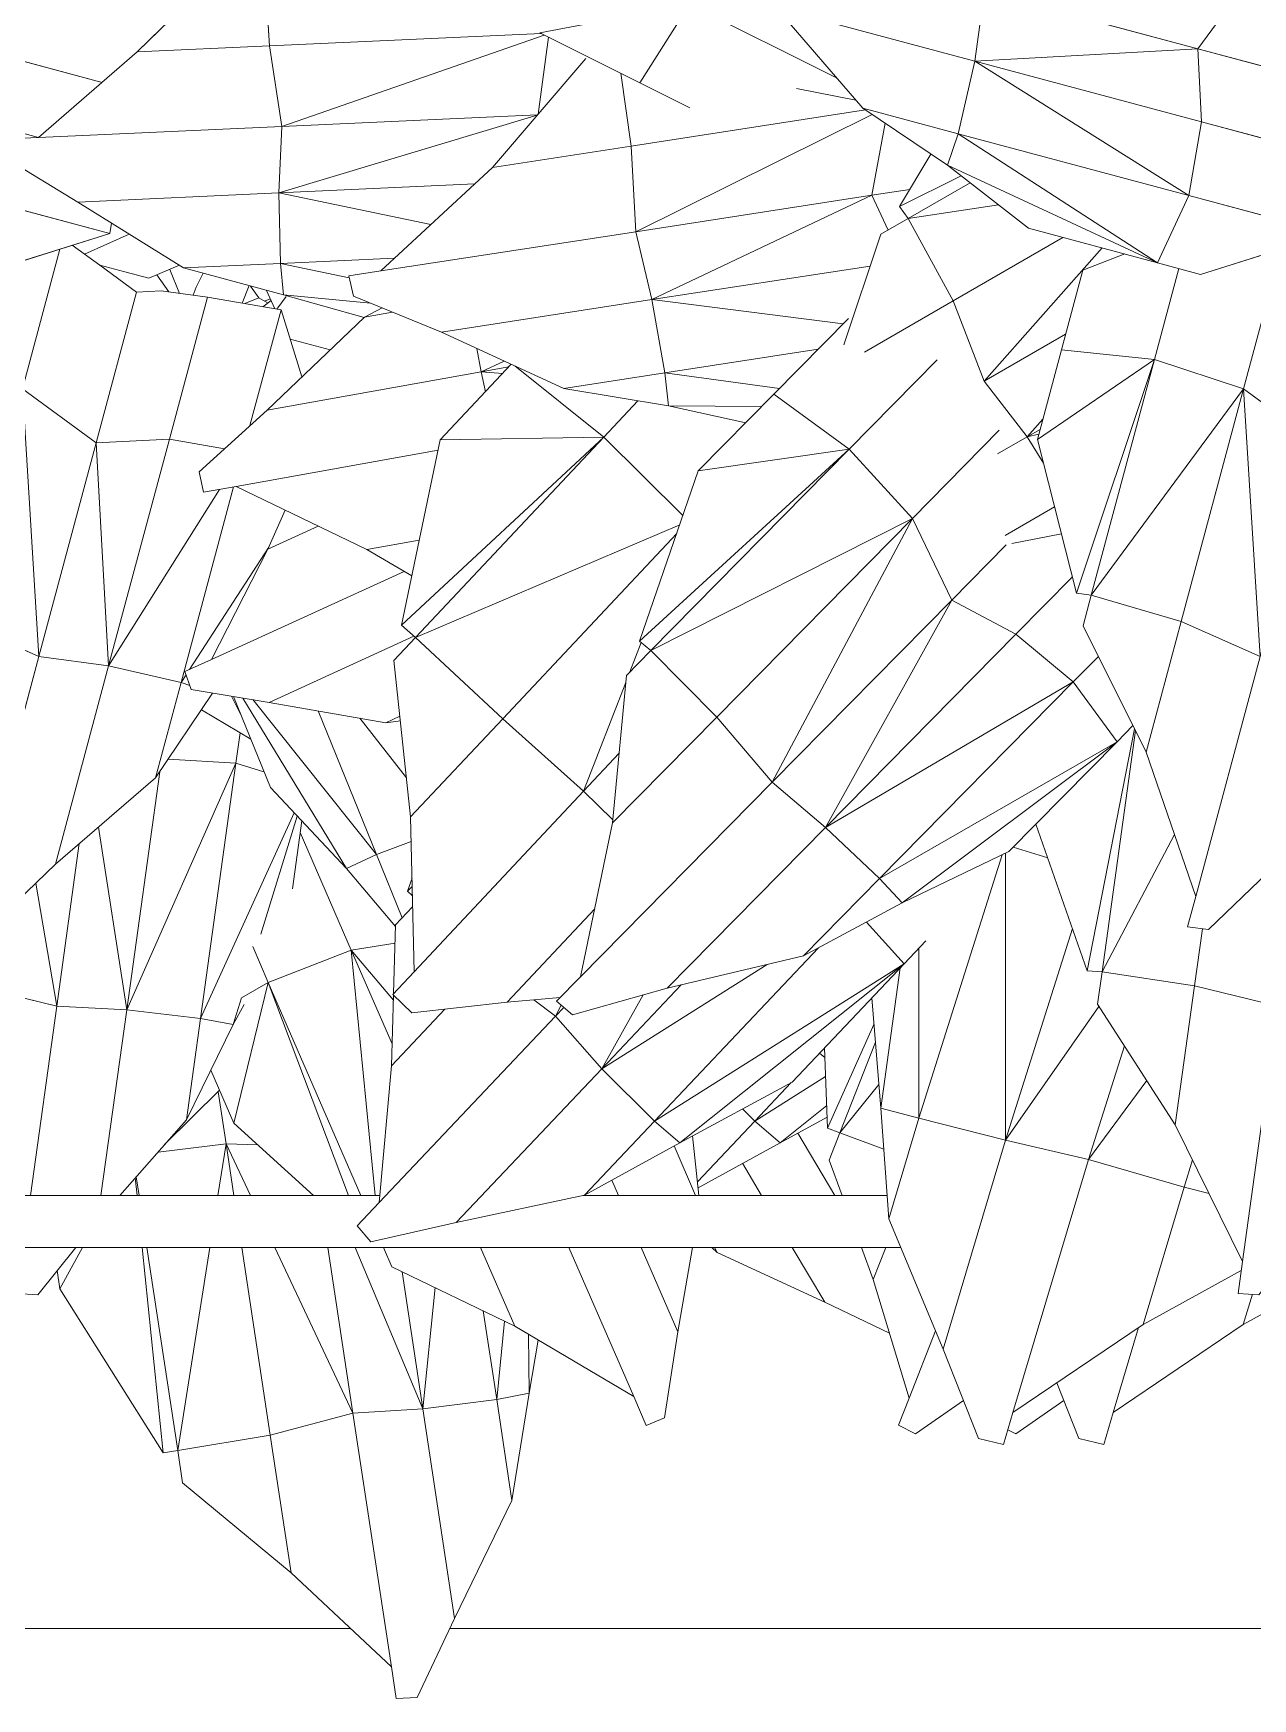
# Model space of a CAD drawing. Header units: inches. Extents: x 1 to 4284, y -575 to 745.
# Drawn here: x 1611.41 to 1623.12, y 168.31 to 184.31 of the extents above; entities that cross this region are included whole.
import ezdxf

# ---------------------------------------------------------------- set-up
doc = ezdxf.new("R2010")
doc.units = ezdxf.units.IN
doc.header["$MEASUREMENT"] = 0
for name, color, linetype, lineweight in [('I-WALL', 2, 'Continuous', 13), ('Plant-hosta', 7, 'Continuous', 9), ('Q-CASE', 31, 'Continuous', 9)]:
    doc.layers.add(name, color=color, linetype=linetype, lineweight=lineweight)

# ---------------------------------------------------------------- blocks, each defined once
blk = doc.blocks.new('BENCH _ PLANTER - BENCH _ PLANTER-2440482-New Construction - Tel_Data_Elec Plan')
at = {"layer": 'Q-CASE', "lineweight": 13}
for p, q in [((-574.05, 168.989), (-556.233, 168.989)), ((-555.277, 168.989), (-544.507, 168.989))]:
    blk.add_line(p, q, dxfattribs=at)
blk = doc.blocks.new('Untitled_dwg-V24-New Construction - Tel_Data_Elec Plan')
at = {"layer": 'Plant-hosta'}
for p, q in [((-4.584, 11.877), (-4.795, 11.342)), ((-4.584, 11.877), (-4.345, 11.933)), ((-4.345, 11.933), (-4.254, 11.627)), ((-5.189, 11.83), (-5.265, 11.792)), ((-5.189, 11.83), (-4.728, 11.512)), ((-4.254, 11.627), (-3.005, 10.782)), ((-4.01, 10.811), (-4.254, 11.627)), ((-3.005, 10.782), (-4.254, 11.627)), ((-2.575, 10.545), (-3.005, 10.782)), ((-2.918, 10.491), (-3.005, 10.782)), ((-7.453, 9.035), (-8.24, 9.468)), ((-8.24, 9.468), (-7.453, 9.035)), ((-8.246, 9.41), (-7.695, 8.827)), ((-7.695, 8.827), (-8.246, 9.41)), ((-7.453, 9.035), (-7.695, 8.827)), ((-7.453, 9.035), (-7.001, 8.791)), ((-7.005, 8.678), (-7.453, 9.035)), ((-7.453, 9.035), (-7.001, 8.791)), ((-7.813, 8.71), (-7.695, 8.827)), ((-7.813, 8.71), (-7.695, 8.827)), ((-7.347, 8.458), (-7.695, 8.827)), ((-7.016, 8.399), (-7.695, 8.827)), ((-7.347, 8.458), (-7.695, 8.827)), ((-7.695, 8.827), (-7.016, 8.399))]:
    blk.add_line(p, q, dxfattribs=at)
at = {"layer": 'Plant-hosta', "flags": 128}
for points in [[(-4.01, 10.811), (-4.254, 11.627), (-4.345, 11.933), (-4.584, 11.877), (-4.795, 11.342)], [(-5.265, 11.792), (-5.189, 11.83), (-4.728, 11.512)], [(-2.918, 10.491), (-3.005, 10.782), (-2.575, 10.545)], [(-7.005, 8.678), (-7.453, 9.035), (-7.695, 8.827)]]:
    blk.add_lwpolyline(points, dxfattribs=at)
blk = doc.blocks.new('Untitled_dwg-V30-New Construction - Tel_Data_Elec Plan')
at = {"layer": 'Plant-hosta'}
for p, q in [((-4.584, 11.877), (-4.924, 11.017)), ((-4.584, 11.877), (-4.345, 11.933)), ((-4.345, 11.933), (-4.254, 11.627)), ((-5.189, 11.83), (-5.352, 11.749)), ((-5.25, 11.488), (-5.352, 11.749)), ((-5.189, 11.83), (-4.728, 11.512)), ((-4.254, 11.627), (-3.005, 10.782)), ((-3.529, 9.197), (-4.254, 11.627)), ((-3.005, 10.782), (-4.254, 11.627)), ((-5.25, 11.488), (-5.596, 10.349)), ((-5.596, 10.349), (-5.25, 11.488)), ((-4.997, 10.843), (-5.25, 11.488)), ((-4.924, 11.017), (-5.446, 9.766)), ((-4.924, 11.017), (-5.446, 9.766)), ((-4.325, 9.01), (-4.924, 11.017)), ((-2.063, 10.262), (-3.005, 10.782)), ((-2.611, 9.461), (-3.005, 10.782)), ((-1.892, 10.495), (-2.093, 10.484)), ((-2.051, 10.175), (-2.093, 10.484)), ((-5.596, 10.349), (-5.71, 10.041)), ((-5.596, 10.349), (-5.71, 10.041)), ((-5.596, 10.349), (-5.476, 10.041)), ((-5.476, 10.041), (-5.596, 10.349)), ((-2.051, 10.175), (-2.695, 8.862)), ((-2.695, 8.862), (-2.051, 10.175)), ((-1.71, 7.722), (-2.051, 10.175)), ((-10.419, 9.986), (-10.553, 9.835)), ((-10.419, 9.986), (-9.6, 9.802)), ((-10.34, 9.61), (-10.553, 9.835)), ((-9.6, 9.802), (-8.368, 9.539)), ((-9.6, 9.802), (-8.202, 8.324)), ((-9.6, 9.802), (-8.368, 9.539)), ((-5.446, 9.766), (-5.523, 8.702)), ((-5.158, 8.8), (-5.446, 9.766)), ((-10.34, 9.61), (-10.223, 8.295)), ((-8.646, 7.82), (-10.34, 9.61)), ((-10.223, 8.295), (-10.34, 9.61)), ((-7.453, 9.035), (-8.368, 9.539)), ((-8.368, 9.539), (-7.695, 8.827)), ((-5.895, 9.541), (-6.02, 9.203)), ((-5.895, 9.541), (-6.02, 9.203)), ((-3.529, 9.197), (-2.611, 9.461)), ((-2.611, 9.461), (-3.529, 9.197)), ((-2.611, 9.461), (-2.37, 9.524)), ((-2.529, 9.2), (-2.611, 9.461)), ((-2.529, 9.2), (-2.611, 9.461)), ((-5.916, 8.939), (-6.02, 9.203)), ((-3.529, 9.197), (-4.325, 9.01)), ((-4.325, 9.01), (-3.529, 9.197)), ((-2.97, 8.436), (-3.529, 9.197)), ((-3.529, 9.197), (-3.184, 8.105)), ((-3.184, 8.105), (-3.529, 9.197)), ((-3.529, 9.197), (-2.97, 8.436)), ((-7.453, 9.035), (-7.695, 8.827)), ((-7.453, 9.035), (-6.375, 8.453)), ((-5.3, 7.316), (-7.453, 9.035)), ((-7.453, 9.035), (-6.375, 8.453)), ((-5.916, 8.939), (-5.494, 9.097)), ((-4.325, 9.01), (-5.158, 8.8)), ((-4.325, 9.01), (-4.327, 6.255)), ((-3.429, 7.725), (-4.325, 9.01)), ((-4.325, 9.01), (-3.682, 6.978)), ((-3.429, 7.725), (-4.325, 9.01)), ((-8.202, 8.324), (-7.695, 8.827)), ((-6.121, 7.162), (-7.695, 8.827)), ((-5.3, 7.316), (-7.695, 8.827)), ((-6.121, 7.162), (-7.695, 8.827)), ((-7.695, 8.827), (-5.3, 7.316)), ((-6.064, 8.125), (-6.035, 8.894)), ((-5.916, 8.939), (-6.035, 8.894)), ((-5.916, 8.939), (-6.035, 8.894)), ((-5.589, 7.901), (-6.035, 8.894)), ((-5.541, 8.475), (-5.916, 8.939)), ((-5.575, 8.068), (-5.916, 8.939)), ((-5.916, 8.939), (-5.541, 8.475)), ((-5.575, 8.068), (-5.916, 8.939)), ((-5.158, 8.8), (-5.523, 8.702)), ((-5.523, 8.702), (-5.158, 8.8)), ((-4.357, 6.269), (-5.158, 8.8)), ((-5.157, 7.166), (-5.158, 8.8)), ((-4.357, 6.269), (-5.158, 8.8)), ((-2.695, 8.862), (-3.443, 7.705)), ((-2.695, 8.862), (-2.51, 7.529)), ((-5.523, 8.702), (-5.61, 7.644)), ((-5.338, 7.356), (-5.523, 8.702)), ((-5.338, 7.356), (-5.523, 8.702)), ((-8.646, 7.82), (-8.202, 8.324)), ((-8.646, 7.82), (-8.202, 8.324)), ((-7.805, 7.616), (-8.202, 8.324)), ((-8.202, 8.324), (-6.613, 7.323)), ((-8.202, 8.324), (-7.441, 7.519)), ((-6.613, 7.323), (-8.202, 8.324)), ((-8.202, 8.324), (-7.441, 7.519)), ((-5.3, 7.316), (-6.375, 8.453)), ((-6.375, 8.453), (-5.3, 7.316)), ((-10.202, 7.618), (-10.223, 8.295)), ((-9.71, 7.753), (-10.223, 8.295)), ((-10.027, 7.789), (-10.21, 7.611)), ((-10.027, 7.789), (-9.111, 7.685)), ((-9.111, 7.685), (-8.603, 7.64)), ((-9.111, 7.685), (-8.27, 6.788)), ((-9.111, 7.685), (-8.603, 7.64)), ((-8.646, 7.82), (-8.854, 7.662)), ((-8.646, 7.82), (-8.854, 7.662)), ((-8.593, 7.714), (-8.646, 7.82)), ((-8.567, 7.736), (-8.646, 7.82)), ((-8.484, 7.806), (-8.637, 7.676)), ((-8.484, 7.806), (-7.574, 7.551)), ((-3.399, 7.392), (-3.443, 7.705)), ((-3.443, 7.705), (-3.399, 7.392)), ((-1.71, 7.722), (-2.51, 7.529)), ((-10.005, 7.393), (-10.21, 7.611)), ((-10.182, 6.943), (-10.202, 7.603)), ((-10.202, 7.603), (-10.182, 6.943)), ((-8.406, 7.441), (-8.637, 7.676)), ((-7.574, 7.551), (-6.267, 7.241)), ((-7.574, 7.551), (-6.055, 6.008)), ((-7.574, 7.551), (-6.267, 7.241)), ((-3.399, 7.392), (-2.51, 7.529)), ((-2.434, 6.981), (-2.51, 7.529)), ((-2.51, 7.529), (-2.434, 6.981)), ((-10.005, 7.393), (-10.038, 5.906)), ((-10.038, 5.906), (-10.005, 7.393)), ((-8.378, 5.658), (-10.005, 7.393)), ((-8.406, 7.441), (-8.099, 5.963)), ((-6.566, 5.573), (-8.406, 7.441)), ((-8.099, 5.963), (-8.406, 7.441)), ((-4.033, 5.974), (-3.54, 7.385)), ((-3.399, 7.392), (-3.54, 7.385)), ((-3.399, 7.392), (-3.54, 7.385)), ((-3.086, 5.061), (-3.54, 7.385)), ((-2.704, 6.073), (-3.399, 7.392)), ((-3.078, 5.077), (-3.399, 7.392)), ((-2.704, 6.073), (-3.399, 7.392)), ((-3.078, 5.077), (-3.399, 7.392)), ((-5.318, 6.731), (-6.267, 7.241)), ((-6.267, 7.241), (-5.536, 6.498)), ((-5.66, 6.915), (-5.3, 7.316)), ((-5.3, 7.316), (-5.092, 7.096)), ((-10.182, 6.943), (-10.019, 6.77)), ((-10.182, 6.943), (-10.019, 6.77)), ((-2.377, 6.988), (-2.577, 6.962)), ((-2.499, 6.671), (-2.577, 6.962)), ((-2.377, 6.988), (-1.723, 6.359)), ((-5.318, 6.731), (-5.536, 6.498)), ((-5.318, 6.731), (-4.294, 6.239)), ((-3.254, 5.183), (-5.318, 6.731)), ((-5.318, 6.731), (-4.294, 6.239)), ((-10.021, 6.664), (-10.069, 6.618)), ((-10.021, 6.664), (-10.069, 6.618)), ((-10.025, 6.494), (-10.069, 6.618)), ((-10.023, 6.574), (-10.069, 6.618)), ((-2.499, 6.671), (-2.975, 5.283)), ((-2.975, 5.283), (-2.499, 6.671)), ((-1.881, 4.364), (-2.499, 6.671)), ((-6.055, 6.008), (-5.536, 6.498)), ((-6.055, 6.008), (-5.536, 6.498)), ((-3.675, 4.609), (-5.536, 6.498)), ((-3.254, 5.183), (-5.536, 6.498)), ((-5.536, 6.498), (-3.254, 5.183)), ((-3.919, 6.3), (-4.253, 6.197)), ((-4.253, 6.197), (-3.919, 6.3)), ((-3.254, 5.183), (-4.294, 6.239)), ((-8.378, 5.658), (-8.096, 5.933)), ((-7.966, 4.546), (-8.099, 5.963)), ((-7.099, 4.947), (-8.099, 5.963)), ((-8.099, 5.963), (-7.966, 4.546)), ((-6.566, 5.573), (-6.055, 6.008)), ((-4.842, 3.822), (-6.055, 6.008)), ((-6.055, 6.008), (-3.675, 4.609)), ((-6.055, 6.008), (-4.225, 4.15)), ((-3.675, 4.609), (-6.055, 6.008)), ((-6.055, 6.008), (-4.225, 4.15)), ((-10.038, 5.906), (-10.198, 4.404)), ((-10.038, 5.906), (-9.153, 4.964)), ((-8.378, 5.658), (-9.153, 4.964)), ((-9.153, 4.964), (-8.378, 5.658)), ((-7.973, 4.614), (-8.378, 5.658)), ((-8.036, 5.294), (-8.378, 5.658)), ((-8.036, 5.294), (-8.378, 5.658)), ((-6.566, 5.573), (-7.099, 4.947)), ((-5.22, 3.04), (-6.566, 5.573)), ((-4.842, 3.822), (-6.566, 5.573)), ((-5.22, 3.04), (-6.566, 5.573)), ((-2.975, 5.283), (-3.581, 4.07)), ((-2.975, 5.283), (-3.581, 4.07)), ((-2.975, 5.283), (-2.639, 4.029)), ((-3.675, 4.609), (-3.254, 5.183)), ((-3.102, 5.029), (-3.254, 5.183)), ((-3.102, 5.029), (-3.254, 5.183)), ((-11.397, 4.805), (-10.277, 5.001)), ((-11.397, 4.805), (-10.277, 5.001)), ((-10.136, 4.984), (-10.277, 5.001)), ((-10.277, 5.001), (-10.141, 4.939)), ((-9.991, 4.183), (-9.153, 4.964)), ((-7.483, 3.183), (-9.153, 4.964)), ((-7.483, 3.183), (-9.153, 4.964)), ((-12.145, 4.682), (-11.397, 4.805)), ((-11.397, 4.805), (-10.007, 4.169)), ((-10.007, 4.169), (-11.397, 4.805)), ((-7.099, 4.947), (-7.732, 4.307)), ((-5.22, 3.04), (-7.099, 4.947)), ((-12.145, 4.682), (-12.205, 4.51)), ((-11.951, 4.394), (-12.205, 4.51)), ((-7.966, 4.546), (-7.732, 4.307)), ((-7.824, 4.231), (-7.933, 4.512)), ((-7.933, 4.512), (-7.824, 4.231)), ((-3.675, 4.609), (-4.225, 4.15)), ((-3.675, 4.609), (-3.434, 4.365)), ((-3.675, 4.609), (-3.434, 4.365)), ((-11.951, 4.394), (-11.408, 3.333)), ((-10.101, 3.547), (-11.951, 4.394)), ((-11.408, 3.333), (-11.951, 4.394)), ((-9.991, 4.183), (-10.198, 4.404)), ((-10.198, 4.404), (-9.991, 4.183)), ((-1.881, 4.364), (-2.639, 4.029)), ((-2.04, 1.794), (-1.881, 4.364)), ((-9.991, 4.183), (-10.125, 4.065)), ((-9.991, 4.183), (-10.125, 4.065)), ((-7.454, 3.099), (-9.991, 4.183)), ((-8.184, 2.257), (-9.991, 4.183)), ((-9.991, 4.183), (-7.454, 3.099)), ((-7.732, 4.307), (-7.841, 4.217)), ((-7.276, 2.582), (-7.841, 4.217)), ((-5.827, 2.373), (-7.841, 4.217)), ((-5.22, 3.04), (-7.732, 4.307)), ((-5.827, 2.373), (-7.732, 4.307)), ((-5.22, 3.04), (-7.732, 4.307)), ((-9.754, 2.285), (-10.125, 4.065)), ((-8.184, 2.257), (-10.125, 4.065)), ((-4.842, 3.822), (-4.225, 4.15)), ((-3.682, 3.599), (-4.225, 4.15)), ((-3.503, 3.776), (-3.581, 4.07)), ((-3.503, 3.776), (-2.639, 4.029)), ((-2.04, 1.794), (-2.639, 4.029)), ((-5.22, 3.04), (-4.842, 3.822)), ((-4.842, 3.822), (-4.32, 3.293)), ((-4.32, 3.293), (-4.842, 3.822)), ((-4.019, 2.281), (-3.643, 3.755)), ((-3.503, 3.776), (-3.643, 3.755)), ((-3.503, 3.776), (-3.643, 3.755)), ((-2.896, 1.511), (-3.643, 3.755)), ((-2.04, 1.794), (-3.503, 3.776)), ((-2.896, 1.511), (-3.503, 3.776)), ((-10.026, 3.591), (-10.458, 3.337)), ((-10.458, 3.337), (-10.026, 3.591)), ((-11.715, 2.731), (-10.458, 3.337)), ((-11.244, 2.958), (-11.408, 3.333)), ((-10.925, 3.112), (-11.408, 3.333)), ((-9.955, 3.247), (-10.458, 3.337)), ((-4.329, 3.201), (-3.854, 2.927)), ((-3.854, 2.927), (-4.329, 3.201)), ((-3.788, 3.185), (-4.265, 3.278)), ((-4.265, 3.278), (-3.788, 3.185)), ((-5.22, 3.04), (-5.827, 2.373)), ((-5.22, 3.04), (-4.385, 2.192)), ((-7.424, 3.011), (-8.184, 2.257)), ((-8.184, 2.257), (-7.424, 3.011)), ((-12.028, 2.787), (-12.068, 2.591)), ((-12.028, 2.787), (-11.715, 2.731)), ((-9.775, 2.383), (-11.715, 2.731)), ((-11.416, 1.997), (-12.068, 2.591)), ((-6.551, 1.846), (-7.276, 2.582)), ((-5.827, 2.373), (-7.276, 2.582)), ((-4.402, 2.419), (-4.119, 2.256)), ((-4.119, 2.256), (-4.402, 2.419)), ((-4.119, 2.256), (-3.961, 2.508)), ((-4.119, 2.256), (-3.961, 2.508)), ((-9.072, 1.557), (-9.754, 2.285)), ((-8.184, 2.257), (-9.754, 2.285)), ((-8.184, 2.257), (-9.036, 1.574)), ((-9.036, 1.574), (-8.184, 2.257)), ((-7.857, 1.908), (-8.184, 2.257)), ((-5.827, 2.373), (-6.551, 1.846)), ((-4.981, 1.515), (-5.827, 2.373)), ((-4.981, 1.515), (-5.827, 2.373)), ((-4.529, 1.719), (-4.119, 2.256)), ((-4.529, 1.719), (-4.119, 2.256)), ((-3.967, 2.086), (-4.119, 2.256)), ((-4.119, 2.256), (-4.005, 2.23)), ((-4.119, 2.256), (-3.993, 2.183)), ((-3.967, 2.086), (-4.119, 2.256)), ((-3.788, 1.42), (-4.019, 2.281)), ((-2.896, 1.511), (-4.019, 2.281)), ((-2.04, 1.794), (-1.331, 2.312)), ((-7.561, 1.957), (-6.819, 2.119)), ((-11.416, 1.997), (-10.48, 1.104)), ((-11.416, 1.997), (-9.36, 1.629)), ((-11.416, 1.997), (-10.48, 1.104)), ((-7.561, 1.957), (-8.568, 1.79)), ((-7.561, 1.957), (-7.596, 1.64)), ((-6.666, 1.964), (-7.561, 1.957)), ((-9.742, 1.249), (-8.568, 1.79)), ((-9.742, 1.249), (-8.568, 1.79)), ((-9.32, 1.822), (-9.36, 1.629)), ((-8.568, 1.79), (-7.596, 1.64)), ((-6.495, 1.79), (-7.596, 1.64)), ((-7.596, 1.64), (-6.495, 1.79)), ((-5.833, 1.117), (-6.551, 1.846)), ((-2.04, 1.794), (-2.896, 1.511)), ((-2.04, 1.794), (-1.68, 0.451)), ((-2.04, 1.794), (-1.68, 0.451)), ((-9.36, 1.629), (-9.401, 1.406)), ((-9.154, 1.645), (-9.36, 1.629)), ((-9.154, 1.645), (-9.36, 1.629)), ((-9.36, 1.629), (-9.094, 1.581)), ((-9.36, 1.629), (-9.139, 1.527)), ((-7.721, 0.937), (-7.596, 1.64)), ((-6.124, 1.413), (-7.596, 1.64)), ((-6.124, 1.413), (-7.596, 1.64)), ((-4.529, 1.719), (-4.827, 0.947)), ((-4.529, 1.719), (-4.827, 0.947)), ((-3.398, 0.44), (-4.529, 1.719)), ((-3.748, 1.269), (-4.529, 1.719)), ((-3.398, 0.44), (-4.529, 1.719)), ((-4.529, 1.719), (-3.748, 1.269)), ((-2.896, 1.511), (-3.788, 1.42)), ((-2.896, 1.511), (-3.788, 1.42)), ((-2.662, 0.638), (-2.896, 1.511)), ((-2.662, 0.638), (-2.896, 1.511)), ((-5.523, 0.309), (-5.877, 1.371)), ((-5.877, 1.371), (-5.523, 0.309)), ((-4.827, 0.947), (-5.681, 1.44)), ((-3.583, 0.655), (-3.788, 1.42)), ((-10.586, 0.904), (-9.742, 1.249)), ((-9.742, 1.249), (-7.721, 0.937)), ((-7.721, 0.937), (-9.742, 1.249)), ((-7.721, 0.937), (-5.884, 1.169)), ((-11.26, 0.892), (-10.485, 1.109)), ((-11.26, 0.892), (-10.485, 1.109)), ((-10.423, 0.971), (-11.26, 0.892)), ((-10.48, 1.104), (-10.312, 1.016)), ((-10.213, 1.056), (-10.48, 1.104)), ((-11.26, 0.892), (-12.218, 0.632)), ((-11.26, 0.892), (-11.289, 0.589)), ((-10.586, 0.904), (-10.633, 0.709)), ((-7.877, 0.284), (-7.721, 0.937)), ((-5.61, -0.066), (-7.721, 0.937)), ((-7.721, 0.937), (-5.624, 0.614)), ((-4.827, 0.947), (-5.259, 0.157)), ((-3.775, 0.339), (-4.827, 0.947)), ((-4.827, 0.947), (-3.775, 0.339)), ((-10.628, 0.727), (-11.289, 0.589)), ((-11.289, 0.589), (-10.628, 0.727)), ((-10.325, 0.661), (-10.633, 0.709)), ((-10.325, 0.661), (-9.252, -0.332)), ((-7.877, 0.284), (-10.325, 0.661)), ((-9.252, -0.332), (-10.325, 0.661)), ((-3.181, 0.498), (-3.583, 0.655)), ((-2.866, 0.583), (-2.452, 0.694)), ((-1.202, 0.301), (-2.452, 0.694)), ((-13.234, -0.001), (-12.218, 0.632)), ((-13.234, -0.001), (-12.218, 0.632)), ((-12.218, 0.632), (-11.289, 0.589)), ((-11.303, -0.089), (-11.289, 0.589)), ((-11.303, -0.089), (-11.289, 0.589)), ((-10.194, 0.54), (-11.289, 0.589)), ((-10.194, 0.54), (-11.289, 0.589)), ((-2.866, 0.583), (-4.884, -0.355)), ((-2.866, 0.583), (-4.78, -0.657)), ((-4.78, -0.657), (-2.866, 0.583)), ((-2.866, 0.583), (-4.104, 0.251)), ((-4.104, 0.251), (-2.866, 0.583)), ((-2.566, -0.064), (-2.866, 0.583)), ((-11.303, -0.089), (-9.844, 0.216)), ((-9.844, 0.216), (-11.303, -0.089)), ((-7.877, 0.284), (-7.922, -0.538)), ((-7.922, -0.538), (-7.877, 0.284)), ((-5.606, -0.842), (-7.877, 0.284)), ((-5.61, -0.066), (-7.877, 0.284)), ((-5.61, -0.066), (-5.453, 0.269)), ((-5.453, 0.269), (-5.61, -0.066)), ((-5.523, 0.309), (-5.259, 0.157)), ((-4.884, -0.355), (-4.104, 0.251)), ((-2.566, -0.064), (-1.202, 0.301)), ((-5.259, 0.157), (-5.343, 0.043)), ((-5.043, -0.462), (-5.343, 0.043)), ((-4.752, -0.253), (-5.343, 0.043)), ((-4.666, -0.186), (-5.259, 0.157)), ((-4.393, 0.026), (-5.259, 0.157)), ((-4.393, 0.026), (-5.259, 0.157)), ((-13.234, -0.001), (-13.915, -0.416)), ((-13.234, -0.001), (-11.303, -0.089)), ((-8.822, -0.836), (-11.303, -0.089)), ((-11.274, -0.727), (-11.303, -0.089)), ((-11.303, -0.089), (-9.423, -0.174)), ((-11.303, -0.089), (-9.423, -0.174)), ((-8.822, -0.836), (-11.303, -0.089)), ((-5.481, -0.757), (-5.61, -0.066)), ((-5.61, -0.066), (-5.245, -0.122)), ((-5.245, -0.122), (-5.61, -0.066)), ((-2.566, -0.064), (-4.78, -0.657)), ((-2.566, -0.064), (-4.78, -0.657)), ((-4.62, -1.353), (-2.566, -0.064)), ((-2.566, -0.064), (-4.62, -1.353)), ((-2.566, -0.064), (-2.443, -0.77)), ((-8.357, -1.381), (-9.252, -0.332)), ((-7.922, -0.538), (-9.252, -0.332)), ((-7.922, -0.538), (-9.252, -0.332)), ((-9.252, -0.332), (-8.357, -1.381)), ((-4.884, -0.355), (-5.697, -0.903)), ((-4.78, -0.657), (-4.884, -0.355)), ((-1.078, -0.405), (-2.443, -0.77)), ((-13.907, -0.607), (-13.613, -0.621)), ((-13.613, -0.621), (-12.665, -1.442)), ((-11.274, -0.727), (-13.613, -0.621)), ((-7.922, -0.538), (-8.019, -1.237)), ((-8.019, -1.237), (-7.922, -0.538)), ((-5.67, -0.885), (-7.922, -0.538)), ((-5.67, -0.885), (-7.922, -0.538)), ((-11.274, -0.727), (-11.394, -1.5)), ((-8.756, -1.605), (-11.274, -0.727)), ((-8.82, -0.838), (-11.274, -0.727)), ((-4.78, -0.657), (-5.697, -0.903)), ((-4.62, -1.353), (-4.78, -0.657)), ((-4.62, -1.353), (-4.78, -0.657)), ((-4.62, -1.353), (-2.443, -0.77)), ((-2.478, -1.473), (-2.443, -0.77)), ((-8.714, -1.583), (-8.814, -0.845)), ((-8.814, -0.845), (-8.714, -1.583)), ((-7.356, -0.906), (-7.838, -1.147)), ((-7.838, -1.147), (-7.356, -0.906)), ((-6.525, -1.864), (-5.697, -0.903)), ((-6.525, -1.864), (-5.697, -0.903)), ((-5.763, -0.98), (-6.333, -1.092)), ((-6.333, -1.092), (-5.763, -0.98)), ((-2.478, -1.473), (-1.031, -1.085)), ((-7.838, -1.147), (-8.797, -1.625)), ((-7.359, -1.898), (-7.838, -1.147)), ((-7.359, -1.898), (-7.838, -1.147)), ((-5.948, -1.194), (-7.359, -1.898)), ((-5.948, -1.194), (-7.359, -1.898)), ((-6.525, -1.864), (-4.62, -1.353)), ((-4.62, -1.353), (-6.525, -1.864)), ((-2.478, -1.473), (-4.62, -1.353)), ((-4.53, -2.023), (-4.62, -1.353)), ((-4.53, -2.023), (-4.62, -1.353)), ((-2.478, -1.473), (-4.62, -1.353)), ((-11.745, -2.34), (-12.665, -1.442)), ((-11.394, -1.5), (-12.665, -1.442)), ((-11.394, -1.5), (-11.447, -2.353)), ((-8.783, -1.618), (-11.394, -1.5)), ((-8.783, -1.618), (-11.394, -1.5)), ((-2.478, -1.473), (-4.53, -2.023)), ((-1.96, -2.181), (-2.478, -1.473)), ((-2.478, -1.473), (-1.96, -2.181))]:
    blk.add_line(p, q, dxfattribs=at)
at = {"layer": 'Plant-hosta', "flags": 128}
for points in [[(-3.529, 9.197), (-4.254, 11.627), (-4.345, 11.933), (-4.584, 11.877), (-4.924, 11.017), (-4.325, 9.01)], [(-4.997, 10.843), (-5.25, 11.488), (-5.352, 11.749), (-5.189, 11.83), (-4.728, 11.512)], [(-2.37, 9.524), (-2.611, 9.461), (-3.005, 10.782), (-2.063, 10.262)], [(-1.039, 7.759), (-1.32, 9.785), (-1.892, 10.495), (-2.093, 10.484), (-2.051, 10.175), (-1.71, 7.722), (-2.51, 7.529)], [(-8.202, 8.324), (-9.6, 9.802), (-10.419, 9.986), (-10.553, 9.835), (-10.34, 9.61), (-8.646, 7.82)], [(-5.158, 8.8), (-5.446, 9.766), (-5.523, 8.702), (-5.61, 7.644)], [(-7.695, 8.827), (-8.368, 9.539), (-7.453, 9.035)], [(-6.02, 9.203), (-5.916, 8.939), (-5.494, 9.097)], [(-5.3, 7.316), (-7.453, 9.035), (-7.695, 8.827)], [(-4.325, 9.01), (-5.158, 8.8), (-5.158, 7.167)], [(-4.327, 6.255), (-4.327, 9.01), (-3.683, 6.978)], [(-7.805, 7.616), (-8.202, 8.324), (-7.695, 8.827)], [(-6.064, 8.125), (-6.035, 8.894), (-5.589, 7.901)], [(-3.399, 7.392), (-2.51, 7.529), (-2.695, 8.862), (-3.443, 7.705)], [(-9.71, 7.753), (-10.223, 8.295), (-10.202, 7.618)], [(-8.378, 5.658), (-10.005, 7.393), (-10.21, 7.611), (-10.027, 7.789), (-9.111, 7.685), (-8.27, 6.788)], [(-8.567, 7.736), (-8.646, 7.82), (-8.593, 7.714)], [(-6.566, 5.573), (-6.055, 6.008), (-7.574, 7.551), (-8.484, 7.806), (-8.637, 7.676), (-8.406, 7.441), (-6.566, 5.573), (-7.099, 4.947), (-5.22, 3.04)], [(-4.033, 5.974), (-3.54, 7.385), (-3.086, 5.061)], [(-4.294, 6.239), (-3.254, 5.183), (-5.318, 6.731), (-5.536, 6.498), (-6.267, 7.241), (-5.318, 6.731)], [(-5.092, 7.096), (-5.3, 7.316), (-5.66, 6.915)], [(-1.212, 4.454), (-1.723, 6.359), (-2.377, 6.988), (-2.577, 6.962), (-2.499, 6.671), (-1.881, 4.364), (-2.639, 4.029)], [(-10.025, 6.494), (-10.069, 6.618), (-10.023, 6.574)], [(-3.254, 5.183), (-3.675, 4.609), (-5.536, 6.498)], [(-8.096, 5.933), (-8.378, 5.658), (-7.973, 4.614)], [(-7.966, 4.546), (-7.732, 4.307), (-7.099, 4.947), (-8.099, 5.963)], [(-4.225, 4.15), (-4.842, 3.822), (-6.055, 6.008)], [(-9.991, 4.183), (-9.153, 4.964), (-10.038, 5.906), (-10.198, 4.404)], [(-6.566, 5.573), (-4.842, 3.822), (-5.22, 3.04)], [(-3.581, 4.07), (-3.503, 3.776), (-2.639, 4.029), (-2.975, 5.283)], [(-10.141, 4.939), (-10.277, 5.001), (-10.136, 4.984)], [(-11.397, 4.805), (-12.145, 4.682), (-12.205, 4.51), (-11.951, 4.394), (-10.101, 3.547)], [(-3.682, 3.599), (-4.225, 4.15), (-3.675, 4.609)], [(-2.639, 4.029), (-2.04, 1.794), (-1.881, 4.364), (-1.331, 2.312), (-2.04, 1.794), (-3.503, 3.776)], [(-9.754, 2.285), (-10.125, 4.065), (-8.184, 2.257), (-9.991, 4.183)], [(-7.276, 2.582), (-7.841, 4.217), (-5.827, 2.373), (-7.732, 4.307), (-7.841, 4.217)], [(-4.019, 2.281), (-3.643, 3.755), (-2.896, 1.511), (-3.503, 3.776)], [(-9.955, 3.247), (-10.458, 3.337), (-11.715, 2.731)], [(-10.925, 3.112), (-11.408, 3.333), (-11.244, 2.958)], [(-6.551, 1.846), (-7.276, 2.582), (-5.827, 2.373), (-5.22, 3.04), (-4.385, 2.192)], [(-9.36, 1.629), (-11.416, 1.997), (-12.068, 2.591), (-12.028, 2.787), (-11.715, 2.731), (-9.775, 2.383)], [(-7.857, 1.908), (-8.184, 2.257), (-9.754, 2.285), (-9.072, 1.557)], [(-5.827, 2.373), (-6.551, 1.846), (-5.833, 1.117)], [(-4.005, 2.23), (-4.119, 2.256), (-3.993, 2.183)], [(-3.788, 1.42), (-4.019, 2.281), (-2.896, 1.511), (-2.04, 1.794)], [(-7.596, 1.64), (-8.568, 1.79), (-7.561, 1.957), (-6.819, 2.119)], [(-6.666, 1.964), (-7.561, 1.957), (-7.596, 1.64)], [(-9.32, 1.822), (-9.36, 1.629), (-9.094, 1.581)], [(-9.139, 1.527), (-9.36, 1.629), (-9.401, 1.406)], [(-5.61, -0.066), (-7.721, 0.937), (-7.596, 1.64)], [(-5.523, 0.309), (-5.259, 0.157), (-4.827, 0.947), (-5.681, 1.44)], [(-3.788, 1.42), (-3.583, 0.655), (-3.181, 0.498)], [(-9.742, 1.249), (-10.586, 0.904), (-10.633, 0.709), (-10.325, 0.661), (-7.877, 0.284)], [(-5.884, 1.169), (-7.721, 0.937), (-5.624, 0.614)], [(-10.423, 0.971), (-11.26, 0.892), (-11.289, 0.589)], [(-10.213, 1.056), (-10.48, 1.104), (-10.312, 1.016)], [(-11.289, 0.589), (-12.218, 0.632), (-11.26, 0.892)], [(-5.606, -0.842), (-7.877, 0.284), (-7.721, 0.937)], [(-1.202, 0.301), (-2.452, 0.694), (-2.866, 0.583), (-2.566, -0.064)], [(-2.866, 0.583), (-4.884, -0.355), (-4.78, -0.657), (-5.697, -0.903), (-4.884, -0.355), (-4.104, 0.251)], [(-7.877, 0.284), (-5.61, -0.066), (-5.481, -0.757)], [(-1.078, -0.405), (-2.443, -0.77), (-2.566, -0.064), (-1.202, 0.301), (-1.078, -0.405), (-1.019, -0.85), (-1.031, -1.085), (-2.478, -1.473)], [(-4.666, -0.186), (-5.259, 0.157), (-5.343, 0.043)], [(-5.043, -0.462), (-5.343, 0.043), (-4.752, -0.253)], [(-11.394, -1.5), (-11.274, -0.727), (-11.303, -0.089), (-13.234, -0.001), (-13.915, -0.416), (-13.907, -0.607), (-13.613, -0.621)], [(-12.665, -1.442), (-13.613, -0.621), (-11.274, -0.727)], [(-8.756, -1.605), (-11.274, -0.727), (-8.82, -0.838)], [(-4.62, -1.353), (-2.443, -0.77), (-2.478, -1.473)], [(-7.838, -1.147), (-8.797, -1.625), (-7.359, -1.898), (-7.103, -2.465)], [(-11.447, -2.353), (-11.394, -1.5), (-12.665, -1.442), (-11.745, -2.34)], [(-4.195, -2.78), (-1.96, -2.181), (-4.53, -2.023), (-2.478, -1.473)]]:
    blk.add_lwpolyline(points, dxfattribs=at)
blk = doc.blocks.new('Untitled_dwg-V31-New Construction - Tel_Data_Elec Plan')
at = {"layer": 'Plant-hosta'}
for p, q in [((1.503, 14.069), (1.549, 14.375)), ((1.549, 14.375), (1.75, 14.363)), ((1.75, 14.363), (2.11, 13.604)), ((1.503, 14.069), (0.539, 13.167)), ((0.539, 13.167), (1.503, 14.069)), ((1.134, 11.632), (1.503, 14.069)), ((1.805, 11.592), (2.11, 13.604)), ((1.805, 11.592), (2.11, 13.604)), ((2.11, 13.604), (2.66, 12.471)), ((2.11, 13.604), (2.66, 12.471)), ((-0.502, 12.303), (0.539, 13.167)), ((0.539, 13.167), (-0.502, 12.303)), ((0.338, 11.843), (0.539, 13.167)), ((2.66, 12.471), (2.514, 11.503)), ((2.827, 11.44), (2.66, 12.471)), ((-0.502, 12.303), (-0.549, 11.992)), ((-1.68, 10.437), (-0.688, 12.014)), ((-0.889, 10.041), (-0.688, 12.014)), ((-0.549, 11.992), (-0.688, 12.014)), ((-0.549, 11.992), (-0.688, 12.014)), ((-0.844, 10.041), (-0.549, 11.992)), ((-0.844, 10.041), (-0.549, 11.992)), ((-0.242, 10.041), (-0.549, 11.992)), ((0.338, 11.843), (-0.549, 11.992)), ((-0.242, 10.041), (-0.549, 11.992)), ((0.066, 10.041), (0.338, 11.843)), ((0.338, 11.843), (0.066, 10.041)), ((1.134, 11.632), (0.338, 11.843)), ((3.83, 11.472), (3.95, 11.75)), ((3.95, 11.75), (4.127, 11.678)), ((4.253, 10.85), (4.127, 11.678)), ((0.385, 10.041), (1.134, 11.632)), ((0.385, 10.041), (1.134, 11.632)), ((1.134, 11.632), (0.894, 10.041)), ((1.134, 11.632), (0.894, 10.041)), ((1.134, 11.632), (1.805, 11.592)), ((1.134, 11.632), (1.805, 11.592)), ((1.154, 10.041), (1.805, 11.592)), ((1.805, 11.592), (1.606, 10.274)), ((1.805, 11.592), (1.923, 10.427)), ((1.805, 11.592), (2.514, 11.503)), ((2.385, 10.651), (2.514, 11.503)), ((2.385, 10.651), (2.514, 11.503)), ((2.59, 10.75), (2.514, 11.503)), ((2.827, 11.44), (2.514, 11.503)), ((2.514, 11.503), (2.59, 10.75)), ((2.689, 10.798), (3.83, 11.472)), ((2.821, 10.876), (2.827, 11.44)), ((2.827, 11.44), (2.913, 10.931)), ((2.827, 11.44), (2.913, 10.931)), ((3.208, 10.041), (3.83, 11.472)), ((2.689, 10.798), (1.508, 10.226)), ((2.689, 10.798), (2.36, 10.041)), ((3.901, 10.041), (4.253, 10.85)), ((4.253, 10.85), (4.395, 10.041)), ((4.253, 10.85), (4.395, 10.041)), ((5.664, 10.566), (6.286, 10.863)), ((5.664, 10.566), (6.286, 10.863)), ((5.664, 10.566), (4.633, 10.088)), ((5.664, 10.566), (4.633, 10.088)), ((5.664, 10.566), (5.353, 10.041)), ((5.353, 10.041), (5.664, 10.566)), ((-1.892, 10.495), (-2.093, 10.484)), ((-1.892, 10.495), (-1.527, 10.041)), ((-1.706, 10.264), (-1.68, 10.437)), ((-1.463, 10.041), (-1.68, 10.437)), ((1.508, 10.226), (1.427, 10.041)), ((4.633, 10.088), (4.58, 10.041)), ((4.633, 10.088), (4.605, 10.041)), ((-1.71, 7.722), (-1.963, 9.541)), ((-1.287, 9.541), (-1.039, 7.759)), ((-1.039, 7.759), (-1.287, 9.541)), ((-1.105, 9.541), (-0.465, 8.816)), ((-1.105, 9.541), (-0.465, 8.816)), ((-0.956, 9.372), (-0.939, 9.541)), ((-0.939, 9.541), (-0.956, 9.372)), ((-0.947, 9.362), (-0.92, 9.541)), ((-0.947, 9.362), (-0.92, 9.541)), ((-0.085, 9.045), (-0.163, 9.541)), ((-0.085, 9.045), (0.149, 9.541)), ((-0.085, 9.045), (-0.01, 9.541)), ((-0.01, 9.541), (-0.085, 9.045)), ((-0.085, 9.045), (0.149, 9.541)), ((-0.009, 8.847), (0.756, 9.541)), ((-0.009, 8.847), (0.756, 9.541)), ((0.321, 7.497), (1.21, 9.541)), ((0.321, 7.497), (1.091, 9.541)), ((1.118, 7.186), (1.346, 9.541)), ((3.62, 9.394), (3.684, 9.541)), ((3.62, 9.394), (3.684, 9.541)), ((4.423, 9.541), (4.217, 9.066)), ((4.217, 9.066), (4.423, 9.541)), ((4.456, 9.541), (4.396, 8.969)), ((4.456, 9.541), (4.396, 8.969)), ((5.058, 9.541), (4.875, 9.233)), ((4.875, 9.233), (5.058, 9.541)), ((5.406, 8.943), (5.76, 9.541)), ((5.76, 9.541), (5.406, 8.943)), ((-0.738, 9.125), (-0.085, 9.045)), ((-0.147, 8.531), (-0.675, 9.053)), ((-0.675, 9.053), (-0.147, 8.531)), ((-0.16, 8.545), (-0.085, 9.045)), ((-0.085, 9.045), (0.219, 9.054)), ((-0.016, 7.899), (-0.465, 8.816)), ((-0.465, 8.816), (-0.33, 7.841)), ((-0.231, 8.337), (-0.009, 8.847)), ((0.321, 7.497), (-0.009, 8.847)), ((5.613, 8.176), (5.665, 8.216)), ((5.613, 8.176), (5.665, 8.216)), ((1.509, 8.086), (1.118, 7.186)), ((-1.039, 7.759), (-0.33, 7.841)), ((-1.039, 7.759), (-0.33, 7.841)), ((-0.016, 7.899), (-0.33, 7.841)), ((0.01, 5.389), (-0.33, 7.841)), ((0.568, 5.865), (-0.33, 7.841)), ((-0.33, 7.841), (0.568, 5.865)), ((-0.016, 7.899), (0.09, 7.708)), ((0.063, 7.643), (-0.016, 7.899)), ((0.09, 7.708), (-0.016, 7.899)), ((-1.71, 7.722), (-2.51, 7.529)), ((-1.912, 6.541), (-1.71, 7.722)), ((-1.71, 7.722), (-1.912, 6.541)), ((-1.71, 7.722), (-1.039, 7.759)), ((-1.71, 7.722), (-1.039, 7.759)), ((-1.494, 6.162), (-1.71, 7.722)), ((-1.494, 6.162), (-1.71, 7.722)), ((-1.31, 6.003), (-1.039, 7.759)), ((-1.31, 6.003), (-1.039, 7.759)), ((-1.039, 7.759), (0.01, 5.389)), ((-1.039, 7.759), (-0.722, 5.472)), ((0.01, 5.389), (-1.039, 7.759)), ((-1.039, 7.759), (-0.722, 5.472)), ((0.321, 7.497), (0.063, 7.643)), ((0.321, 7.497), (0.063, 7.643)), ((1.522, 7.665), (1.118, 7.186)), ((0.321, 7.497), (0.171, 7.15)), ((0.171, 7.15), (0.321, 7.497)), ((1.118, 7.186), (0.321, 7.497)), ((1.118, 7.186), (0.627, 6.056)), ((1.118, 7.186), (0.627, 6.056)), ((1.118, 7.186), (1.538, 7.117)), ((-2.377, 6.988), (-1.723, 6.359)), ((0.25, 7.032), (0.598, 5.897)), ((0.25, 7.032), (0.598, 5.897)), ((1.543, 6.958), (1.071, 6.401)), ((1.608, 6.875), (1.361, 6.268)), ((1.361, 6.268), (1.608, 6.875)), ((-1.881, 4.364), (-2.499, 6.671)), ((0.642, 5.944), (0.552, 6.596)), ((0.642, 5.944), (0.552, 6.596)), ((0.077, 4.764), (1.071, 6.401)), ((0.077, 4.764), (1.071, 6.401)), ((1.071, 6.401), (0.341, 5.623)), ((1.071, 6.401), (1.361, 6.268)), ((1.071, 6.401), (1.361, 6.268)), ((-1.723, 6.359), (-0.762, 5.531)), ((-1.723, 6.359), (-1.212, 4.454)), ((-1.723, 6.359), (-0.762, 5.531)), ((0.171, 4.779), (1.361, 6.268)), ((0.801, 4.888), (1.361, 6.268)), ((0.801, 4.888), (1.361, 6.268)), ((1.694, 6.142), (1.361, 6.268)), ((-0.014, 4.749), (0.341, 5.623)), ((-0.214, 4.718), (-0.762, 5.531)), ((-0.762, 5.531), (-0.516, 4.614)), ((0.01, 5.389), (0.279, 5.471)), ((1.648, 5.529), (1.2, 4.957)), ((1.2, 4.957), (1.648, 5.529)), ((0.01, 5.389), (-0.641, 5.352)), ((0.01, 5.389), (0.051, 5.098)), ((-0.321, 4.877), (0.152, 5.158)), ((-0.321, 4.877), (0.152, 5.158)), ((-0.032, 4.746), (0.055, 4.919)), ((0.055, 4.919), (-0.032, 4.746)), ((-0.433, 4.642), (-0.516, 4.614)), ((-0.433, 4.642), (-0.516, 4.614)), ((-1.212, 4.454), (-0.516, 4.614)), ((-0.013, 2.735), (-0.516, 4.614)), ((-0.469, 4.541), (-0.516, 4.614)), ((-0.013, 2.735), (-0.516, 4.614)), ((-0.516, 4.614), (-0.469, 4.541)), ((0.325, 3.316), (-0.436, 4.491)), ((-0.436, 4.491), (0.325, 3.316)), ((-1.881, 4.364), (-2.639, 4.029)), ((-2.04, 1.794), (-1.881, 4.364)), ((-1.881, 4.364), (-1.212, 4.454)), ((-1.881, 4.364), (-1.212, 4.454)), ((-1.331, 2.312), (-1.881, 4.364)), ((-1.331, 2.312), (-1.212, 4.454)), ((-1.212, 4.454), (-0.629, 2.277)), ((-1.212, 4.454), (-0.149, 2.76)), ((-2.04, 1.794), (-1.331, 2.312)), ((-1.331, 2.312), (-0.944, 0.865)), ((-1.331, 2.312), (-0.629, 2.277)), ((-0.629, 2.277), (-0.099, 2.37)), ((-0.629, 2.277), (-0.099, 2.37)), ((-0.629, 2.277), (-0.263, 0.912)), ((0.443, 1.036), (0.145, 2.147)), ((-2.04, 1.794), (-1.68, 0.451)), ((-2.04, 1.794), (-1.68, 0.451)), ((0.443, 1.036), (0.644, 1.678)), ((0.443, 1.036), (0.644, 1.678)), ((0.915, 1.42), (0.531, 1.317)), ((0.915, 1.42), (0.531, 1.317)), ((0.443, 1.036), (-0.263, 0.912)), ((0.137, 0.802), (0.07, 0.971)), ((0.07, 0.971), (0.137, 0.802)), ((0.23, 0.92), (0.095, 0.975)), ((0.23, 0.92), (0.314, 0.969)), ((0.314, 0.969), (0.23, 0.92)), ((0.347, 0.944), (0.267, 1.005)), ((0.267, 1.005), (0.347, 0.944)), ((0.303, 0.848), (0.383, 1.025)), ((0.383, 1.025), (0.303, 0.848)), ((0.492, 0.908), (0.404, 1.029)), ((0.404, 1.029), (0.492, 0.908)), ((-1.298, 0.606), (-0.944, 0.865)), ((-0.944, 0.865), (-0.709, 0.853)), ((-0.749, 0.699), (-0.634, 0.863)), ((-0.634, 0.863), (-0.749, 0.699)), ((-0.263, 0.912), (-0.709, 0.853)), ((-0.626, 0.646), (-0.533, 0.877)), ((-0.626, 0.646), (-0.533, 0.877)), ((-0.371, 0.818), (-0.4, 0.894)), ((-0.305, 0.683), (-0.371, 0.818)), ((0.149, 0.806), (0.23, 0.92)), ((0.339, 0.928), (0.285, 0.952)), ((0.285, 0.952), (0.339, 0.928)), ((-1.202, 0.301), (-2.452, 0.694)), ((-0.826, 0.732), (-1.058, 0.67)), ((-0.533, 0.606), (-0.826, 0.732)), ((-1.298, 0.606), (-1.561, 0.414)), ((-1.561, 0.414), (-1.298, 0.606)), ((-1.014, 0.307), (-1.444, 0.5)), ((-1.444, 0.5), (-1.014, 0.307)), ((-2.566, -0.064), (-1.202, 0.301)), ((-1.184, 0.201), (-1.202, 0.301)), ((-1.887, -0.621), (-2.443, -0.77)), ((-2.478, -1.473), (-1.275, -1.15)), ((-1.275, -1.15), (-2.478, -1.473))]:
    blk.add_line(p, q, dxfattribs=at)
at = {"layer": 'Plant-hosta', "flags": 128}
for points in [[(2.11, 13.604), (1.75, 14.363), (1.549, 14.375), (1.503, 14.069), (1.134, 11.632), (0.338, 11.843)], [(-0.502, 12.303), (-0.549, 11.992), (0.338, 11.843), (0.539, 13.167)], [(2.514, 11.503), (2.66, 12.471), (2.827, 11.44)], [(-1.68, 10.437), (-0.688, 12.014), (-0.889, 10.041)], [(3.901, 10.041), (4.253, 10.85), (4.127, 11.678), (3.95, 11.75), (3.83, 11.472)], [(1.154, 10.041), (1.805, 11.592), (2.514, 11.503)], [(1.923, 10.427), (1.805, 11.592), (1.606, 10.274)], [(2.821, 10.876), (2.827, 11.44), (2.514, 11.503)], [(2.689, 10.798), (3.83, 11.472), (3.208, 10.041)], [(2.36, 10.041), (2.689, 10.798), (1.508, 10.226), (1.427, 10.041)], [(-1.527, 10.041), (-1.892, 10.495), (-2.093, 10.484), (-2.051, 10.175), (-2.032, 10.041)], [(-1.706, 10.264), (-1.68, 10.437), (-1.463, 10.041)], [(4.605, 10.041), (4.633, 10.088), (4.58, 10.041)], [(-1.963, 9.541), (-1.71, 7.722), (-2.51, 7.529)], [(0.219, 9.054), (-0.085, 9.045), (-0.163, 9.541)], [(1.21, 9.541), (0.321, 7.497), (1.091, 9.541)], [(1.538, 7.117), (1.118, 7.186), (1.346, 9.541)], [(-0.738, 9.125), (-0.085, 9.045), (-0.16, 8.545)], [(-0.016, 7.899), (-0.33, 7.841), (-0.465, 8.816), (-0.016, 7.899), (0.063, 7.643)], [(-0.231, 8.337), (-0.009, 8.847), (0.321, 7.497), (1.118, 7.186)], [(1.509, 8.086), (1.118, 7.186), (1.522, 7.665)], [(0.279, 5.471), (0.01, 5.389), (-0.33, 7.841)], [(-1.212, 4.454), (-1.723, 6.359), (-2.377, 6.988), (-2.577, 6.962), (-2.499, 6.671), (-1.881, 4.364), (-2.639, 4.029)], [(1.543, 6.958), (1.071, 6.401), (0.341, 5.623), (-0.014, 4.749)], [(1.694, 6.142), (1.361, 6.268), (0.171, 4.779)], [(-0.516, 4.614), (-0.762, 5.531), (-0.214, 4.718)], [(0.051, 5.098), (0.01, 5.389), (-0.641, 5.352)], [(-0.149, 2.76), (-1.212, 4.454), (-0.629, 2.277), (-1.331, 2.312), (-1.212, 4.454), (-0.516, 4.614)], [(-2.639, 4.029), (-2.04, 1.794), (-1.881, 4.364), (-1.331, 2.312), (-2.04, 1.794), (-3.503, 3.776)], [(-1.331, 2.312), (-0.944, 0.865), (-0.709, 0.853), (-0.263, 0.912), (-0.629, 2.277)], [(0.145, 2.147), (0.443, 1.036), (-0.263, 0.912)], [(0.095, 0.975), (0.23, 0.92), (0.149, 0.806)], [(-0.944, 0.865), (-1.298, 0.606), (-1.058, 0.67), (-0.826, 0.732), (-0.533, 0.606)], [(-0.4, 0.894), (-0.371, 0.818), (-0.305, 0.683)], [(-1.202, 0.301), (-2.452, 0.694), (-2.866, 0.583), (-2.566, -0.064)], [(-1.887, -0.621), (-2.443, -0.77), (-2.566, -0.064), (-1.202, 0.301), (-1.184, 0.201)]]:
    blk.add_lwpolyline(points, dxfattribs=at)

msp = doc.modelspace()

# ---------------------------------------------------------------- linework, layer by layer
at = {"layer": 'I-WALL', "color": 250, "lineweight": 20}
for p, q in [((1614.738, 173.148), (1584.185, 173.148)), ((1619.609, 173.148), (1616.691, 173.148)), ((1584.125, 172.648), (1619.74, 172.648))]:
    msp.add_line(p, q, dxfattribs=at)

# ---------------------------------------------------------------- block references
at = {"layer": 'Plant-hosta', "extrusion": (0, 0, -1), "zscale": -1, "rotation": 180}
for name, p in [('Untitled_dwg-V31-New Construction - Tel_Data_Elec Plan', (-1613.345, 182.689)), ('Untitled_dwg-V30-New Construction - Tel_Data_Elec Plan', (-1625.071, 182.689)), ('Untitled_dwg-V24-New Construction - Tel_Data_Elec Plan', (-1626.034, 182.689))]:
    msp.add_blockref(name, p, dxfattribs=at)
at = {"layer": 'Q-CASE', "lineweight": 13}
msp.add_blockref('BENCH _ PLANTER - BENCH _ PLANTER-2440482-New Construction - Tel_Data_Elec Plan', (2170.687, 0), dxfattribs=at)

doc.saveas('drawing.dxf')
